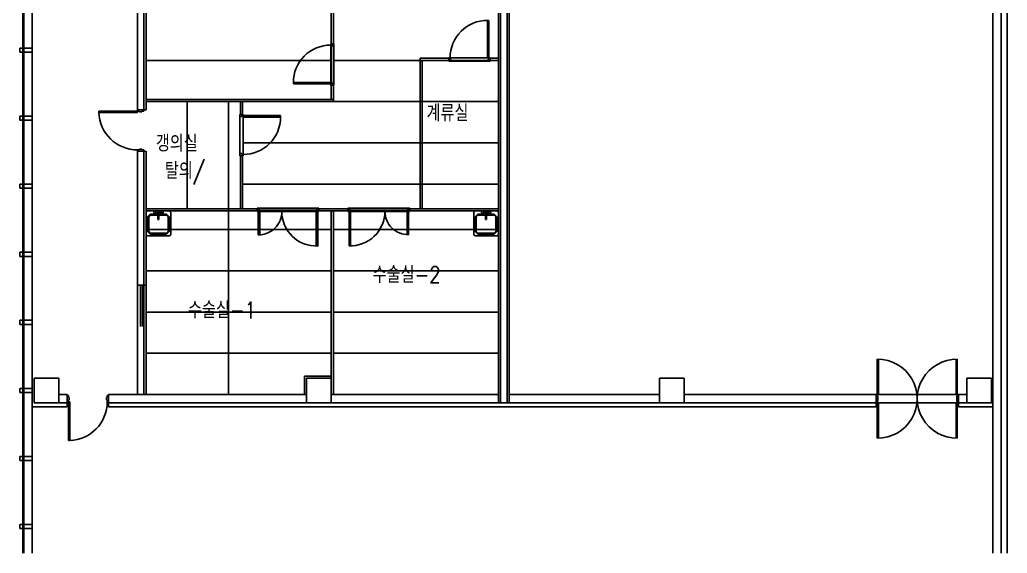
# Model space of a CAD drawing. Header units: millimetres. Extents: x 605428 to 684586, y -474155 to -416366.
# Drawn here: x 660383 to 684313, y -474155 to -461223 of the extents above; entities that cross this region are included whole.
import ezdxf

# ---------------------------------------------------------------- set-up
doc = ezdxf.new("R2010")
doc.units = ezdxf.units.MM
doc.header["$LTSCALE"] = 500
for name, color, linetype in [('ARCH', 9, 'Continuous'), ('arch-col', 9, 'Continuous'), ('TXT', 7, 'Continuous'), ('동물실', 9, 'Continuous'), ('방화석고', 9, 'Continuous'), ('천정', 5, 'Continuous'), ('크린판넬', 4, 'Continuous'), ('해치', 9, 'Continuous')]:
    doc.layers.add(name, color=color, linetype=linetype)
doc.styles.add('GHD', font='simple.shx', dxfattribs={"bigfont": 'whgtxt.shx'})

# ---------------------------------------------------------------- blocks, each defined once
blk = doc.blocks.new('SINK')
at = {"layer": '동물실'}
for p, q in [((0, 262), (25, 300)), ((0, 262), (0, -262)), ((25, 300), (575, 300)), ((76, 198), (140, 262)), ((140, 262), (76, 198)), ((498, 262), (140, 262)), ((140, 262), (140, 236)), ((498, 262), (140, 262)), ((140, 236), (140, 262)), ((498, 262), (562, 198)), ((498, 236), (498, 262)), ((498, 262), (562, 198)), ((498, 236), (498, 262)), ((600, 262), (575, 300)), ((600, -262), (600, 262)), ((13, 89), (14, 96)), ((14, 96), (13, 89)), ((13, 89), (14, 96)), ((14, 96), (13, 89)), ((14, 82), (13, 89)), ((13, 89), (14, 82)), ((14, 82), (13, 89)), ((13, 89), (14, 82)), ((25, 13), (13, 25)), ((13, 25), (13, -25)), ((76, 25), (13, 25)), ((25, 13), (13, 25)), ((14, 96), (16, 102)), ((16, 102), (14, 96)), ((14, 96), (16, 102)), ((16, 102), (14, 96)), ((16, 76), (14, 82)), ((14, 82), (16, 76)), ((16, 76), (14, 82)), ((14, 82), (16, 76)), ((16, 102), (20, 107)), ((20, 107), (16, 102)), ((16, 102), (20, 107)), ((20, 107), (16, 102)), ((20, 71), (16, 76)), ((16, 76), (20, 71)), ((20, 71), (16, 76)), ((16, 76), (20, 71)), ((20, 107), (25, 111)), ((25, 111), (20, 107)), ((20, 107), (25, 111)), ((25, 111), (20, 107)), ((25, 67), (20, 71)), ((20, 71), (25, 67)), ((25, 67), (20, 71)), ((20, 71), (25, 67)), ((25, 111), (32, 114)), ((32, 114), (25, 111)), ((25, 111), (32, 114)), ((32, 114), (25, 111)), ((32, 64), (25, 67)), ((25, 67), (32, 64)), ((32, 64), (25, 67)), ((25, 67), (32, 64)), ((25, 13), (25, -13)), ((89, 13), (25, 13)), ((25, 13), (25, -13)), ((25, 13), (64, 13)), ((89, 13), (25, 13)), ((32, 114), (38, 115)), ((38, 115), (32, 114)), ((32, 114), (38, 115)), ((38, 115), (32, 114)), ((38, 64), (32, 64)), ((32, 64), (38, 64)), ((38, 64), (32, 64)), ((32, 64), (38, 64)), ((38, 115), (45, 114)), ((45, 114), (38, 115)), ((38, 115), (45, 114)), ((45, 114), (38, 115)), ((38, 64), (45, 64)), ((45, 64), (38, 64)), ((38, 64), (45, 64)), ((45, 64), (38, 64)), ((45, 114), (51, 111)), ((51, 111), (45, 114)), ((45, 114), (51, 111)), ((51, 111), (45, 114)), ((51, 67), (45, 64)), ((45, 64), (51, 67)), ((51, 67), (45, 64)), ((45, 64), (51, 67)), ((51, 111), (56, 107)), ((56, 107), (51, 111)), ((51, 111), (56, 107)), ((56, 107), (51, 111)), ((56, 71), (51, 67)), ((51, 67), (56, 71)), ((56, 71), (51, 67)), ((51, 67), (56, 71)), ((56, 107), (60, 102)), ((60, 102), (56, 107)), ((56, 107), (60, 102)), ((60, 102), (56, 107)), ((60, 76), (56, 71)), ((56, 71), (60, 76)), ((60, 76), (56, 71)), ((56, 71), (60, 76)), ((60, 102), (63, 96)), ((63, 96), (60, 102)), ((60, 102), (63, 96)), ((63, 96), (60, 102)), ((63, 82), (60, 76)), ((60, 76), (63, 82)), ((63, 82), (60, 76)), ((60, 76), (63, 82)), ((63, 96), (64, 89)), ((64, 89), (63, 96)), ((63, 96), (64, 89)), ((64, 89), (63, 96)), ((64, 89), (63, 82)), ((63, 82), (64, 89)), ((64, 89), (63, 82)), ((63, 82), (64, 89)), ((76, 25), (64, 13)), ((64, 13), (76, 25)), ((64, 13), (64, -13)), ((102, 13), (64, 13)), ((64, 13), (64, -13)), ((102, 13), (64, 13)), ((76, -198), (76, 198)), ((102, 198), (76, 198)), ((76, 198), (76, -198)), ((102, 198), (76, 198)), ((76, -25), (76, 25)), ((89, 13), (204, 13)), ((89, -13), (89, 13)), ((89, -13), (89, 13)), ((89, 13), (102, 13)), ((102, 13), (89, 13)), ((89, 13), (204, 13)), ((140, 236), (102, 198)), ((102, 198), (140, 236)), ((102, 198), (102, -198)), ((102, -198), (102, 198)), ((102, 13), (204, 13)), ((102, 13), (102, -13)), ((102, -13), (102, 13)), ((204, 13), (102, 13)), ((140, 236), (498, 236)), ((140, 236), (498, 236)), ((204, 13), (204, -13)), ((204, 13), (204, -13)), ((204, -13), (204, 13)), ((204, 13), (204, -13)), ((498, 236), (536, 198)), ((536, 198), (498, 236)), ((536, -198), (536, 198)), ((562, 198), (536, 198)), ((536, 198), (536, -198)), ((536, 198), (562, 198)), ((562, 198), (562, -198)), ((562, -198), (562, 198)), ((25, -13), (13, -25)), ((25, -13), (13, -25)), ((13, -25), (76, -25)), ((13, -89), (14, -82)), ((14, -82), (13, -89)), ((13, -89), (14, -82)), ((14, -82), (13, -89)), ((14, -96), (13, -89)), ((13, -89), (14, -96)), ((14, -96), (13, -89)), ((13, -89), (14, -96)), ((14, -82), (16, -76)), ((16, -76), (14, -82)), ((14, -82), (16, -76)), ((16, -76), (14, -82)), ((16, -102), (14, -96)), ((14, -96), (16, -102)), ((16, -102), (14, -96)), ((14, -96), (16, -102)), ((16, -76), (20, -71)), ((20, -71), (16, -76)), ((16, -76), (20, -71)), ((20, -71), (16, -76)), ((20, -107), (16, -102)), ((16, -102), (20, -107)), ((20, -107), (16, -102)), ((16, -102), (20, -107)), ((20, -71), (25, -67)), ((25, -67), (20, -71)), ((20, -71), (25, -67)), ((25, -67), (20, -71)), ((25, -111), (20, -107)), ((20, -107), (25, -111)), ((25, -111), (20, -107)), ((20, -107), (25, -111)), ((25, -13), (89, -13)), ((25, -13), (64, -13)), ((89, -13), (25, -13)), ((25, -67), (32, -64)), ((32, -64), (25, -67)), ((25, -67), (32, -64)), ((32, -64), (25, -67)), ((32, -114), (25, -111)), ((25, -111), (32, -114)), ((32, -114), (25, -111)), ((25, -111), (32, -114)), ((32, -64), (38, -64)), ((38, -64), (32, -64)), ((32, -64), (38, -64)), ((38, -64), (32, -64)), ((38, -115), (32, -114)), ((32, -114), (38, -115)), ((38, -115), (32, -114)), ((32, -114), (38, -115)), ((38, -64), (45, -64)), ((45, -64), (38, -64)), ((38, -64), (45, -64)), ((45, -64), (38, -64)), ((45, -114), (38, -115)), ((38, -115), (45, -114)), ((45, -114), (38, -115)), ((38, -115), (45, -114)), ((45, -64), (51, -67)), ((51, -67), (45, -64)), ((45, -64), (51, -67)), ((51, -67), (45, -64)), ((51, -111), (45, -114)), ((45, -114), (51, -111)), ((51, -111), (45, -114)), ((45, -114), (51, -111)), ((51, -67), (56, -71)), ((56, -71), (51, -67)), ((51, -67), (56, -71)), ((56, -71), (51, -67)), ((56, -107), (51, -111)), ((51, -111), (56, -107)), ((56, -107), (51, -111)), ((51, -111), (56, -107)), ((56, -71), (60, -76)), ((60, -76), (56, -71)), ((56, -71), (60, -76)), ((60, -76), (56, -71)), ((60, -102), (56, -107)), ((56, -107), (60, -102)), ((60, -102), (56, -107)), ((56, -107), (60, -102)), ((60, -76), (63, -82)), ((63, -82), (60, -76)), ((60, -76), (63, -82)), ((63, -82), (60, -76)), ((63, -96), (60, -102)), ((60, -102), (63, -96)), ((63, -96), (60, -102)), ((60, -102), (63, -96)), ((63, -82), (64, -89)), ((63, -82), (64, -89)), ((64, -89), (63, -82)), ((63, -82), (64, -89)), ((64, -89), (63, -96)), ((63, -96), (64, -89)), ((64, -89), (63, -96)), ((63, -96), (64, -89)), ((64, -13), (76, -25)), ((76, -25), (64, -13)), ((64, -13), (102, -13)), ((64, -13), (102, -13)), ((140, -262), (76, -198)), ((76, -198), (102, -198)), ((76, -198), (140, -262)), ((102, -198), (76, -198)), ((204, -13), (89, -13)), ((102, -13), (89, -13)), ((89, -13), (204, -13)), ((102, -13), (89, -13)), ((204, -13), (102, -13)), ((204, -13), (102, -13)), ((102, -198), (140, -236)), ((140, -236), (102, -198)), ((140, -236), (498, -236)), ((140, -262), (140, -236)), ((140, -236), (498, -236)), ((140, -262), (140, -236)), ((562, -198), (498, -262)), ((498, -236), (536, -198)), ((498, -262), (562, -198)), ((536, -198), (498, -236)), ((498, -236), (498, -262)), ((498, -236), (498, -262)), ((536, -198), (562, -198)), ((536, -198), (562, -198)), ((0, -262), (25, -300)), ((25, -300), (575, -300)), ((498, -262), (140, -262)), ((498, -262), (140, -262)), ((600, -262), (575, -300))]:
    blk.add_line(p, q, dxfattribs=at)

msp = doc.modelspace()

# ---------------------------------------------------------------- linework, layer by layer
at = {"layer": 'ARCH', "color": 9}
for p, q in [((684312.8, -474154.9), (684312.8, -427128.5)), ((684162.8, -470308.5), (684162.8, -427278.5)), ((660458.8, -452109.9), (660458.8, -474154.9)), ((660482.8, -452104.7), (660482.8, -474154.9)), ((660682.8, -452061.1), (660682.8, -474154.9)), ((683962.8, -470308.5), (683962.8, -454848.5)), ((660382.8, -462008.5), (660382.8, -461908.5)), ((660382.8, -461908.5), (660682.8, -461908.5)), ((660682.8, -462008.5), (660382.8, -462008.5)), ((660682.8, -461908.5), (660682.8, -462008.5)), ((660382.8, -463658.5), (660382.8, -463558.5)), ((660382.8, -463558.5), (660682.8, -463558.5)), ((660682.8, -463658.5), (660382.8, -463658.5)), ((660682.8, -463558.5), (660682.8, -463658.5)), ((660382.8, -465308.5), (660382.8, -465208.5)), ((660382.8, -465208.5), (660682.8, -465208.5)), ((660682.8, -465308.5), (660382.8, -465308.5)), ((660682.8, -465208.5), (660682.8, -465308.5)), ((660382.8, -466958.5), (660382.8, -466858.5)), ((660382.8, -466858.5), (660682.8, -466858.5)), ((660682.8, -466858.5), (660682.8, -466958.5)), ((660682.8, -466958.5), (660382.8, -466958.5)), ((660382.8, -468608.5), (660382.8, -468508.5)), ((660382.8, -468508.5), (660682.8, -468508.5)), ((660682.8, -468508.5), (660682.8, -468608.5)), ((660682.8, -468608.5), (660382.8, -468608.5)), ((681162.8, -469453.5, 0), (681162.8, -470308.4, 0)), ((681192.7, -469453.5, 0), (681192.7, -470308.4, 0)), ((683072.8, -469453.5, 0), (683072.8, -470308.4, 0)), ((683102.8, -469453.5, 0), (683102.8, -470308.4, 0)), ((660732.8, -470508.5), (660732.8, -469908.5)), ((683332.8, -469908.5), (683932.8, -469908.5)), ((683332.8, -470508.5), (683332.8, -469908.5)), ((683932.8, -469908.5), (683932.8, -470508.5)), ((660382.8, -470258.5), (660382.8, -470158.5)), ((660382.8, -470158.5), (660682.8, -470158.5)), ((660682.8, -470158.5), (660682.8, -470258.5)), ((660682.8, -470258.5), (660382.8, -470258.5)), ((662927.8, -470308.4), (662977.8, -470308.4)), ((662927.8, -470308.4), (663232.8, -470308.4)), ((663392.8, -470308.4), (667332.8, -470308.4)), ((667932.8, -470308.4), (671982.8, -470308.4)), ((667932.8, -470308.4), (671982.8, -470308.4)), ((672232.8, -470308.4), (675882.8, -470308.4)), ((672232.8, -470308.4), (675882.8, -470308.4)), ((676482.8, -470308.4), (683332.8, -470308.4)), ((676482.8, -470308.4), (683332.8, -470308.4)), ((681192.7, -470308.4, 0), (681162.8, -470308.4, 0)), ((683102.8, -470308.4, 0), (683072.8, -470308.4, 0)), ((683962.8, -474154.9), (683962.8, -470308.5)), ((684162.8, -474154.9), (684162.8, -470308.5)), ((681132.8, -470608.4, 0), (662532.8, -470608.4)), ((667932.8, -470508.4), (675882.8, -470508.4)), ((667932.8, -470508.4), (675882.8, -470508.4)), ((676482.8, -470508.4), (683962.8, -470508.4)), ((676482.8, -470508.4), (683962.8, -470508.4)), ((681132.8, -470508.4, 0), (681132.8, -470608.4, 0)), ((681192.7, -470508.4, 0), (681162.8, -470508.4, 0)), ((681162.8, -471363.3, 0), (681162.8, -470508.4, 0)), ((681192.7, -471363.3, 0), (681192.7, -470508.4, 0)), ((683102.8, -470508.4, 0), (683072.8, -470508.4, 0)), ((683072.8, -471363.3, 0), (683072.8, -470508.4, 0)), ((683102.8, -471363.3, 0), (683102.8, -470508.4, 0)), ((683132.8, -470508.4, 0), (683132.8, -470608.4)), ((683962.8, -470608.4), (683132.8, -470608.4)), ((683932.8, -470508.5), (683332.8, -470508.5)), ((660382.8, -471908.5), (660382.8, -471808.5)), ((660382.8, -471808.5), (660682.8, -471808.5)), ((660682.8, -471808.5), (660682.8, -471908.5)), ((660682.8, -471908.5), (660382.8, -471908.5)), ((660382.8, -473558.5), (660382.8, -473458.5)), ((660382.8, -473458.5), (660682.8, -473458.5)), ((660682.8, -473558.5), (660382.8, -473558.5)), ((660682.8, -473458.5), (660682.8, -473558.5))]:
    msp.add_line(p, q, dxfattribs=at)
at = {"layer": 'ARCH', "color": 9, "elevation": 0}
for points in [[(681132.8, -470508.4), (681132.8, -470308.4), (681162.8, -470308.4), (681162.8, -470353.4), (681177.8, -470353.4), (681177.8, -470463.4), (681162.8, -470463.4), (681162.8, -470508.4)], [(683132.8, -470508.4), (683132.8, -470308.4), (683102.8, -470308.4), (683102.8, -470353.4), (683087.8, -470353.4), (683087.8, -470463.4), (683102.8, -470463.4), (683102.8, -470508.4)]]:
    msp.add_lwpolyline(points, close=True, dxfattribs=at)
at = {"layer": 'ARCH', "color": 9}
for centre, start, end in [((681177.8, -470408.4, 0), 269.10005, 90.89995), ((683087.8, -470408.4, 0), 89.10004, 270.89996)]:
    msp.add_arc(centre, 955, start, end, dxfattribs=at)
at = {"layer": 'arch-col', "color": 9}
for p, q in [((667932.8, -469908.5), (667932.8, -470508.5)), ((667932.8, -469908.5), (667932.8, -470508.5)), ((675882.8, -469908.5), (676482.8, -469908.5)), ((675882.8, -470508.5), (675882.8, -469908.5)), ((675882.8, -469908.5), (676482.8, -469908.5)), ((675882.8, -470508.5), (675882.8, -469908.5)), ((676482.8, -469908.5), (676482.8, -470508.5)), ((676482.8, -469908.5), (676482.8, -470508.5)), ((667932.8, -470508.5), (667332.8, -470508.5)), ((667932.8, -470508.5), (667332.8, -470508.5)), ((676482.8, -470508.5), (675882.8, -470508.5)), ((676482.8, -470508.5), (675882.8, -470508.5))]:
    msp.add_line(p, q, dxfattribs=at)
at = {"layer": '동물실', "color": 9}
for p, q in [((667932.8, -462807.7), (667932.8, -463158.5)), ((662297.8, -463438.5), (663237.8, -463438.5)), ((662297.8, -463438.5), (662297.8, -463468.4)), ((662297.8, -463468.4), (663237.8, -463468.4)), ((663387.8, -463408.5), (663237.8, -463408.5)), ((663237.8, -463408.5), (663237.8, -463438.5)), ((663237.8, -463438.5), (663237.8, -463468.4)), ((663237.8, -463438.5), (663282.8, -463438.5)), ((663282.8, -463438.5), (663282.8, -463453.5)), ((663282.8, -463453.5), (663342.8, -463453.5)), ((663342.8, -463453.5), (663342.8, -463438.5)), ((663342.8, -463438.5), (663387.8, -463438.5)), ((663387.8, -463438.5), (663387.8, -463408.5)), ((663442.8, -463408.5), (663392.8, -463408.5)), ((663432.8, -464408.5), (663232.8, -464408.5)), ((663237.8, -464408.5), (663237.8, -464378.5)), ((663237.8, -464378.5), (663282.8, -464378.5)), ((663387.8, -464408.5), (663237.8, -464408.5)), ((663282.8, -464378.5), (663282.8, -464363.5)), ((663282.8, -464363.5), (663342.8, -464363.5)), ((663342.8, -464363.5), (663342.8, -464378.5)), ((663342.8, -464378.5), (663387.8, -464378.5)), ((663387.8, -464378.5), (663387.8, -464408.5)), ((663232.8, -467658.4), (663442.8, -467658.4)), ((663232.8, -468658.4), (663232.8, -467658.4)), ((663307.8, -467658.4), (663307.8, -468658.4)), ((663357.8, -467658.4), (663357.8, -468658.4)), ((663442.8, -467658.4), (663442.8, -468658.4)), ((660732.8, -469908.5), (661332.8, -469908.5)), ((661332.8, -469908.5), (661332.8, -470508.5)), ((661332.8, -470308.4), (661532.8, -470308.4)), ((661532.8, -470308.4), (661532.8, -470508.4)), ((661532.8, -470333.4), (661532.8, -470483.4)), ((661562.8, -470333.4), (661532.8, -470333.4)), ((661562.8, -470378.4), (661562.8, -470333.4)), ((661577.8, -470378.4), (661562.8, -470378.4)), ((661562.8, -470483.4), (661562.8, -470438.4)), ((661562.8, -470438.4), (661577.8, -470438.4)), ((661577.8, -470438.4), (661577.8, -470378.4)), ((662487.8, -470438.4), (662487.8, -470378.4)), ((662487.8, -470378.4), (662502.8, -470378.4)), ((662502.8, -470438.4), (662487.8, -470438.4)), ((662502.8, -470378.4), (662502.8, -470333.4)), ((662502.8, -470333.4), (662532.8, -470333.4)), ((662502.8, -470483.4), (662502.8, -470438.4)), ((662532.8, -470308.4), (663027.8, -470308.4)), ((662532.8, -470308.4), (662532.8, -470508.4)), ((662532.8, -470333.4), (662532.8, -470483.4)), ((661532.8, -470608.4), (660682.8, -470608.4)), ((661332.8, -470508.5), (660732.8, -470508.5)), ((661332.8, -470508.4), (661532.8, -470508.4)), ((661332.8, -470508.4), (661532.8, -470508.4)), ((661332.8, -470508.4), (661532.8, -470508.4)), ((661332.8, -470508.4), (661532.8, -470508.4)), ((661532.8, -470483.4), (661562.8, -470483.4)), ((661532.8, -470508.4), (661532.8, -470608.4)), ((661562.8, -471423.4), (661562.8, -470483.4)), ((661562.8, -470483.4), (661592.7, -470483.4)), ((661592.7, -471423.4), (661592.7, -470483.4)), ((662532.8, -470483.4), (662502.8, -470483.4)), ((662532.8, -470508.4), (667332.8, -470508.4)), ((662532.8, -470508.4), (667332.8, -470508.4)), ((662532.8, -470508.4), (663882.8, -470508.4)), ((662532.8, -470508.4), (663882.8, -470508.4)), ((662532.8, -470508.4), (662532.8, -470608.4)), ((661562.8, -471423.4), (661592.7, -471423.4))]:
    msp.add_line(p, q, dxfattribs=at)
for centre, start, end in [((663237.8, -463438.5), 181.8271, 270), ((661562.8, -470483.4), 271.8271, 0)]:
    msp.add_arc(centre, 940, start, end, dxfattribs=at)
at = {"layer": '방화석고', "color": 9, "linetype": 'Continuous'}
for p, q in [((663232.8, -458058.5), (663232.8, -463408.5)), ((663392.8, -463408.5), (663232.8, -463408.5)), ((663232.8, -464408.5), (663232.8, -470308.4)), ((663232.8, -470308.4), (663392.8, -470308.4))]:
    msp.add_line(p, q, dxfattribs=at)
at = {"layer": '천정', "linetype": 'Continuous'}
for p, q in [((663442.8, -462208.5), (667917.8, -462208.5)), ((667997.8, -462208.5), (670082.8, -462208.5)), ((664442.8, -463208.5), (664442.8, -465808.5)), ((665442.8, -463208.5), (665442.8, -465808.5)), ((667982.8, -463208.5), (671982.8, -463208.5)), ((665797.8, -464208.5), (671982.8, -464208.5)), ((665782.8, -465208.5), (671982.8, -465208.5)), ((665442.8, -465808.5), (665442.8, -470308.4)), ((663442.8, -466308.4), (667932.8, -466308.4)), ((667982.8, -466308.4), (671982.8, -466308.4)), ((663442.8, -467308.4), (667932.8, -467308.4)), ((667982.8, -467308.4), (671982.8, -467308.4)), ((663442.8, -468308.4), (667932.8, -468308.4)), ((667982.8, -468308.4), (671982.8, -468308.4)), ((663442.8, -469308.4), (667932.8, -469308.4)), ((667982.8, -469308.4), (671982.8, -469308.4))]:
    msp.add_line(p, q, dxfattribs=at)
at = {"layer": '크린판넬', "color": 9, "linetype": 'Continuous'}
for p, q in [((671982.8, -454898.5), (671982.8, -470508.4)), ((672032.8, -454898.5), (672032.8, -470508.4)), ((663392.8, -458118.5), (663392.8, -463408.5)), ((663442.8, -458168.5), (663442.8, -463408.5)), ((667982.8, -460008.5), (667982.8, -463208.5)), ((667932.8, -460608.5), (667932.8, -463158.5)), ((671718.1, -462143.5), (671718.1, -461238.2)), ((671753.4, -461238.2), (671718.1, -461238.2)), ((671753.4, -462143.5), (671753.4, -461238.2)), ((667917.8, -461808.7), (667917.8, -461838)), ((667997.8, -461808.7), (667917.8, -461808.7)), ((667917.8, -461838), (667953.6, -461838)), ((667917.8, -462744.1), (667917.8, -461838)), ((667982.8, -461808.7), (667932.8, -461808.7)), ((667953.6, -461838), (667953.6, -461858.5)), ((667953.6, -461838), (667953.6, -461858.5)), ((667997.8, -461808.7), (667997.8, -461858.5)), ((667953.6, -461858.5), (667997.8, -461858.5)), ((667997.8, -462758.8), (667997.8, -461858.5)), ((670082.8, -462158.5), (670782.8, -462158.5)), ((670082.8, -465808.5), (670082.8, -462158.5)), ((670082.8, -462208.5), (671982.8, -462208.5)), ((670132.8, -465808.5), (670132.8, -462208.5)), ((670782.8, -462143.5), (670812.1, -462143.5)), ((670782.8, -462223.5), (670782.8, -462143.5)), ((670782.8, -462208.5), (670782.8, -462158.5)), ((670782.8, -462223.5), (670832.6, -462223.5)), ((670812.1, -462143.5), (670812.1, -462179.3)), ((671718.1, -462143.5), (670812.1, -462143.5)), ((670812.1, -462179.3), (670832.6, -462179.3)), ((670812.1, -462179.3), (670832.6, -462179.3)), ((670832.6, -462179.3), (670832.6, -462223.5)), ((671732.9, -462223.5), (670832.6, -462223.5)), ((671718.1, -462143.5), (671753.4, -462143.5)), ((671732.9, -462179.3), (671753.4, -462179.3)), ((671732.9, -462223.5), (671732.9, -462179.3)), ((671732.9, -462223.5), (671782.8, -462223.5)), ((671753.4, -462143.5), (671782.8, -462143.5)), ((671753.4, -462179.3), (671753.4, -462143.5)), ((671782.8, -462143.5), (671782.8, -462223.5)), ((671782.8, -462158.5), (671982.8, -462158.5)), ((671782.8, -462158.5), (671782.8, -462208.5)), ((671782.8, -462158.5), (671782.8, -462208.5)), ((667917.8, -462744.1), (667012.5, -462744.1)), ((667012.5, -462779.3), (667012.5, -462744.1)), ((667917.8, -462779.3), (667012.5, -462779.3)), ((667917.8, -462744.1), (667917.8, -462779.3)), ((667917.8, -462779.3), (667917.8, -462808.7)), ((667953.6, -462779.3), (667917.8, -462779.3)), ((667953.6, -462758.8), (667953.6, -462779.3)), ((667997.8, -462758.8), (667953.6, -462758.8)), ((667997.8, -462758.8), (667997.8, -462808.7)), ((667917.8, -462808.7), (667997.8, -462808.7)), ((667932.8, -462808.7), (667982.8, -462808.7)), ((667932.8, -462808.7), (667982.8, -462808.7)), ((663442.8, -463158.5), (667982.8, -463158.5)), ((663442.8, -463208.5), (665732.8, -463208.5)), ((665732.8, -463208.5), (667982.8, -463208.5)), ((665732.8, -463208.5), (665732.8, -463518.5)), ((665782.8, -463208.5), (665782.8, -463518.5)), ((665797.8, -463518.5), (665717.8, -463518.5)), ((665717.8, -463568.3), (665717.8, -463518.5)), ((665782.8, -463518.5), (665732.8, -463518.5)), ((665782.8, -463518.5), (665732.8, -463518.5)), ((665797.8, -463547.8), (665797.8, -463518.5)), ((665717.8, -463568.3), (665761.9, -463568.3)), ((665717.8, -463568.3), (665717.8, -464468.6)), ((665761.9, -463547.8), (665797.8, -463547.8)), ((665761.9, -463568.3), (665761.9, -463547.8)), ((665797.8, -463547.8), (666703, -463547.8)), ((665797.8, -463583.1), (665797.8, -463547.8)), ((665797.8, -463583.1), (666703, -463583.1)), ((665797.8, -463583.1), (665797.8, -464489.1)), ((666703, -463547.8), (666703, -463583.1)), ((663392.8, -464408.5), (663392.8, -470308.4)), ((663442.8, -464408.5), (663442.8, -470308.4)), ((665761.9, -464468.6), (665717.8, -464468.6)), ((665717.8, -464518.5), (665717.8, -464468.6)), ((665761.9, -464489.1), (665761.9, -464468.6)), ((665761.9, -464489.1), (665761.9, -464468.6)), ((665717.8, -464518.5), (665797.8, -464518.5)), ((665732.8, -464518.5), (665732.8, -465808.5)), ((665732.8, -464518.5), (665782.8, -464518.5)), ((665797.8, -464489.1), (665761.9, -464489.1)), ((665782.8, -464518.5), (665782.8, -465808.5)), ((665797.8, -464518.5), (665797.8, -464489.1)), ((663432.8, -465808.5), (671982.8, -465808.5)), ((663432.8, -465858.5), (671982.8, -465858.5)), ((666132.8, -465873.5), (666132.8, -465793.5)), ((666182.6, -465793.5), (666132.8, -465793.5)), ((666132.8, -465873.5), (666132.8, -465793.5)), ((666182.6, -465858.5), (666132.8, -465858.5)), ((666162.1, -465873.5), (666132.8, -465873.5)), ((667632.8, -465873.5), (666132.8, -465873.5)), ((666162.1, -465837.6), (666162.1, -465873.5)), ((666182.6, -465837.6), (666162.1, -465837.6)), ((666162.1, -465873.5), (666162.1, -466438.4)), ((666197.4, -465873.5), (666162.1, -465873.5)), ((666182.6, -465793.5), (666182.6, -465837.6)), ((667582.9, -465793.5), (666182.6, -465793.5)), ((666197.4, -465873.5), (666197.4, -466437.7)), ((667568.2, -465873.5), (667603.4, -465873.5)), ((667568.2, -465873.5), (667568.2, -466708.5)), ((667582.9, -465793.5), (667632.8, -465793.5)), ((667582.9, -465793.5), (667582.9, -465837.6)), ((667582.9, -465837.6), (667603.4, -465837.6)), ((667582.9, -465858.5), (667632.8, -465858.5)), ((667603.4, -465837.6), (667603.4, -465873.5)), ((667603.4, -465873.5), (667603.4, -466707.7)), ((667603.4, -465873.5), (667632.8, -465873.5)), ((667632.8, -465873.5), (667632.8, -465793.5)), ((667932.8, -470308.4), (667932.8, -465858.5)), ((667982.8, -470308.4), (667982.8, -465858.5)), ((668382.6, -465788), (668332.8, -465788)), ((668332.8, -465868), (668332.8, -465788)), ((668362.1, -465868), (668332.8, -465868)), ((668332.8, -465868), (669832.8, -465868)), ((668382.6, -465832.1), (668362.1, -465832.1)), ((668362.1, -465832.1), (668362.1, -465868)), ((668397.4, -465868), (668362.1, -465868)), ((668362.1, -465868), (668362.1, -466702.3)), ((668382.6, -465788), (668382.6, -465832.1)), ((668382.6, -465788), (669782.9, -465788)), ((668397.4, -465868), (668397.4, -466703)), ((669768.2, -465868), (669768.2, -466432.3)), ((669768.2, -465868), (669803.4, -465868)), ((669782.9, -465788), (669782.9, -465832.1)), ((669782.9, -465788), (669832.8, -465788)), ((669782.9, -465832.1), (669803.4, -465832.1)), ((669803.4, -465832.1), (669803.4, -465868)), ((669803.4, -465868), (669832.8, -465868)), ((669803.4, -465868), (669803.4, -466433)), ((669832.8, -465868), (669832.8, -465788)), ((669832.8, -465868), (669832.8, -465788)), ((667932.8, -469858.5), (667282.8, -469858.5)), ((667282.8, -469858.5), (667282.8, -470308.4)), ((667332.8, -469908.5), (667932.8, -469908.5)), ((667332.8, -470508.5), (667332.8, -469908.5)), ((667332.8, -469908.5), (667932.8, -469908.5)), ((667332.8, -470508.5), (667332.8, -469908.5))]:
    msp.add_line(p, q, dxfattribs=at)
for centre, radius, start, end in [((671716.8, -462142.9), 904.7, 89.91508, 180.03615), ((667917.2, -462742.7), 904.7, 89.96385, 180.08492), ((665798.3, -463584.4), 904.7, 269.96385, 0.08492), ((666168.1, -465873.5), 565, 269.39154, 0), ((667568.2, -465873.5), 835, 180, 272.41909), ((668397.4, -465868), 835, 267.58091, 0), ((669797.4, -465868), 565, 180, 270.60846)]:
    msp.add_arc(centre, radius, start, end, dxfattribs=at)
at = {"layer": '해치', "color": 9, "linetype": 'Continuous'}
for p, q in [((672192.8, -455058.5), (672192.8, -470508.4)), ((672242.8, -455058.5), (672242.8, -470508.4))]:
    msp.add_line(p, q, dxfattribs=at)

# ---------------------------------------------------------------- block references
at = {"layer": '동물실', "color": 9, "linetype": 'Continuous', "xscale": -1, "rotation": 90}
for p in [(663742.8, -465858.5), (671682.8, -465858.5)]:
    msp.add_blockref('SINK', p, dxfattribs=at)

# ---------------------------------------------------------------- texts
at = {"layer": 'TXT', "color": 9, "style": 'GHD', "width": 0.8}
for s, p in [('계류실', (670240.1, -463684.3)), ('갱의실', (663679.5, -464420.1)), ('탈의/', (663898.8, -465082.8)), ('수술실-2', (668934.8, -467602.9)), ('수술실-1', (664460.5, -468461))]:
    msp.add_text(s, height=400, dxfattribs=at).set_placement(p)

doc.saveas('drawing.dxf')
